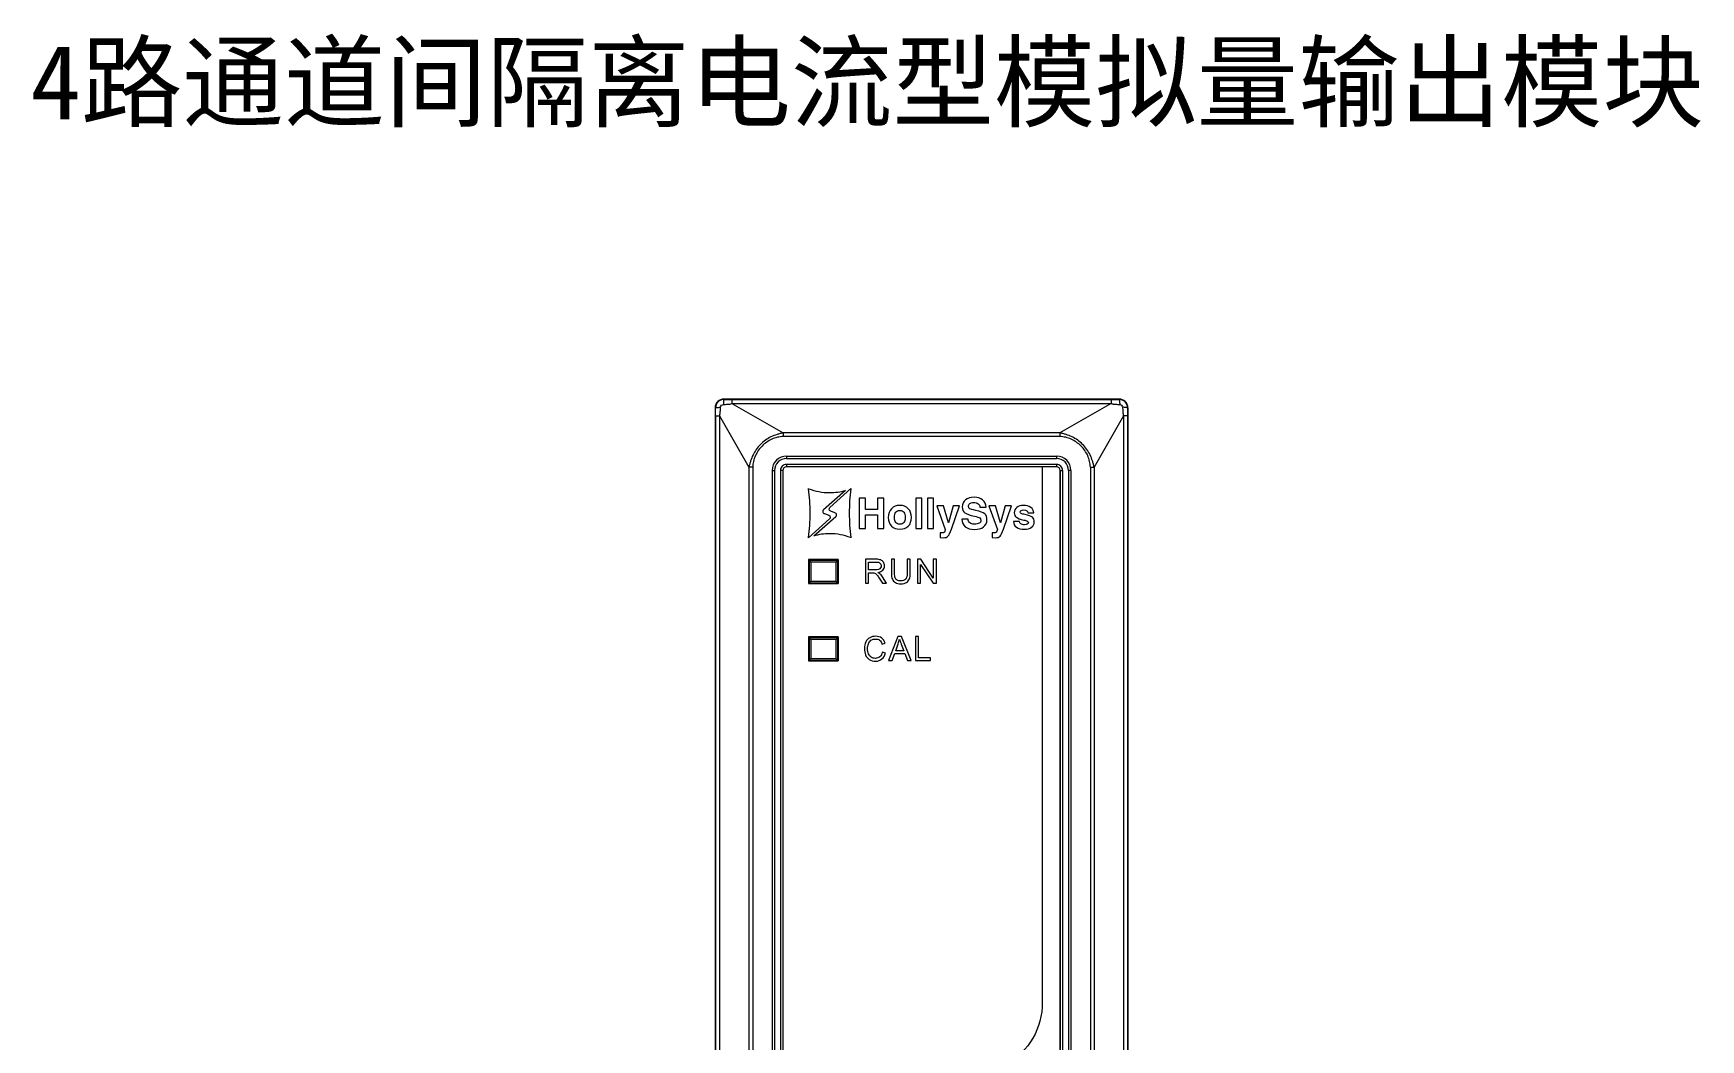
# Model space of a CAD drawing. Header units: millimetres. Extents: x 33157 to 59611, y -29750 to 1750.
# Drawn here: x 54214.7 to 54354.8, y -3970.8 to -3886.2 of the extents above; entities that cross this region are included whole.
import ezdxf

# ---------------------------------------------------------------- set-up
doc = ezdxf.new("R2010")
doc.units = ezdxf.units.MM
doc.layers.get('0').update_dxf_attribs({"lineweight": 18})
doc.layers.add('细实线', color=7, linetype='Continuous', lineweight=20)
doc.styles.add('WMF-宋体0', font='')
doc.styles.get('WMF-宋体0').set_extended_font_data('宋体')

msp = doc.modelspace()

# ---------------------------------------------------------------- linework, layer by layer
at = {"lineweight": 9}
for p, q in [((54272.01, -3917.66), (54272.01, -4016.16)), ((54272.76, -3916.91), (54272.76, -3916.95)), ((54273.43, -3916.95), (54273.43, -3917.29)), ((54305.3, -3916.95), (54305.3, -3917.29)), ((54305.96, -3916.91), (54305.96, -3916.95)), ((54306.71, -3917.66), (54306.71, -3917.66)), ((54306.71, -3917.66), (54306.71, -4016.16)), ((54272.05, -3918.32), (54272.05, -3918.32)), ((54272.05, -3918.32), (54272.05, -4015.5)), ((54272.39, -3918.32), (54272.39, -3918.32)), ((54272.39, -3918.32), (54272.39, -4015.5)), ((54306.33, -3918.32), (54306.33, -4015.5)), ((54306.68, -3918.32), (54306.68, -4015.5)), ((54277.74, -3919.76), (54277.74, -3920.07)), ((54300.98, -3919.76), (54300.98, -3920.07)), ((54278.01, -3921.71), (54278.01, -3921.91)), ((54300.71, -3921.71), (54300.71, -3921.91)), ((54274.86, -3922.64), (54274.86, -4011.18)), ((54275.18, -3922.64), (54275.18, -4011.18)), ((54276.81, -3922.91), (54276.81, -3922.91)), ((54276.81, -3922.91), (54276.81, -4010.91)), ((54277.01, -3922.91), (54277.01, -3922.91)), ((54277.01, -3922.91), (54277.01, -4010.91)), ((54277.51, -3922.91), (54277.51, -4010.91)), ((54277.71, -3922.91), (54277.71, -4010.91)), ((54278.01, -3922.41), (54278.01, -3922.61)), ((54300.71, -3922.41), (54300.71, -3922.61)), ((54301.01, -3922.91), (54301.01, -3922.91)), ((54301.01, -3922.91), (54301.01, -4010.91)), ((54301.21, -3922.91), (54301.21, -3922.91)), ((54301.21, -3922.91), (54301.21, -4010.91)), ((54301.71, -3922.91), (54301.71, -4010.91)), ((54301.91, -3922.91), (54301.91, -4010.91)), ((54303.55, -3922.64), (54303.55, -3922.64)), ((54303.55, -3922.64), (54303.55, -4011.18)), ((54303.87, -3922.64), (54303.87, -3922.64)), ((54303.87, -3922.64), (54303.87, -4011.18)), ((54279.86, -3930.41), (54279.86, -3932.41)), ((54279.91, -3930.46), (54279.91, -3932.36)), ((54282.31, -3930.46), (54282.31, -3932.36)), ((54282.36, -3930.41), (54282.36, -3932.41)), ((54280.06, -3930.61), (54280.06, -3932.21)), ((54282.16, -3930.61), (54282.16, -3932.21)), ((54279.86, -3936.91), (54279.86, -3938.91)), ((54279.91, -3936.96), (54279.91, -3938.86)), ((54280.06, -3937.11), (54280.06, -3938.71)), ((54282.16, -3937.11), (54282.16, -3938.71)), ((54282.31, -3936.96), (54282.31, -3938.86)), ((54282.36, -3936.91), (54282.36, -3938.91))]:
    msp.add_line(p, q, dxfattribs=at)
for points, knots in [([(54272.76, -3916.91), (54272.57, -3916.91), (54272.37, -3916.99), (54272.23, -3917.13), (54272.09, -3917.27), (54272.01, -3917.46), (54272.01, -3917.66)], [0, 0, 0, 0, 175818.877116, 175818.877116, 175818.877116, 351637.754231, 351637.754231, 351637.754231, 351637.754231]), ([(54272.76, -3916.95), (54272.58, -3916.95), (54272.39, -3917.02), (54272.26, -3917.16), (54272.13, -3917.29), (54272.05, -3917.47), (54272.05, -3917.66)], [0, 0, 0, 0, 175819.031601, 175819.031601, 175819.031601, 351638.063202, 351638.063202, 351638.063202, 351638.063202]), ([(54272.05, -3917.66), (54272.05, -3917.66), (54272.06, -3917.65), (54272.06, -3917.65), (54272.07, -3917.65), (54272.08, -3917.64), (54272.08, -3917.64), (54272.1, -3917.64), (54272.11, -3917.63), (54272.12, -3917.63), (54272.14, -3917.63), (54272.16, -3917.63), (54272.17, -3917.62), (54272.22, -3917.62), (54272.26, -3917.61), (54272.31, -3917.61), (54272.36, -3917.61), (54272.42, -3917.61), (54272.47, -3917.6)], [0, 0, 0, 0, 149264.183351, 149264.183351, 149264.183351, 298528.366701, 298528.366701, 298528.366701, 447792.550052, 447792.550052, 447792.550052, 597056.733402, 597056.733402, 597056.733402, 746320.916753, 746320.916753, 746320.916753, 895585.100103, 895585.100103, 895585.100103, 895585.100103]), ([(54272.39, -3918.32), (54272.4, -3918.3), (54272.41, -3918.27), (54272.42, -3918.24), (54272.42, -3918.21), (54272.43, -3918.18), (54272.43, -3918.15), (54272.44, -3918.09), (54272.44, -3918.03), (54272.45, -3917.97), (54272.45, -3917.91), (54272.46, -3917.85), (54272.46, -3917.79), (54272.47, -3917.72), (54272.47, -3917.66), (54272.47, -3917.6)], [0, 0, 0, 0, 151520.55691, 151520.55691, 151520.55691, 303041.11382, 303041.11382, 303041.11382, 454561.670729, 454561.670729, 454561.670729, 606082.227639, 606082.227639, 606082.227639, 757602.784549, 757602.784549, 757602.784549, 757602.784549]), ([(54272.47, -3917.6), (54272.47, -3917.54), (54272.5, -3917.49), (54272.55, -3917.44), (54272.59, -3917.4), (54272.65, -3917.37), (54272.71, -3917.37)], [0, 0, 0, 0, 175820.885738, 175820.885738, 175820.885738, 351641.771476, 351641.771476, 351641.771476, 351641.771476]), ([(54272.76, -3916.95), (54272.76, -3916.95), (54272.76, -3916.95), (54272.75, -3916.96), (54272.75, -3916.96), (54272.75, -3916.97), (54272.75, -3916.98), (54272.74, -3916.99), (54272.74, -3917.01), (54272.74, -3917.02), (54272.73, -3917.03), (54272.73, -3917.05), (54272.73, -3917.07), (54272.72, -3917.11), (54272.72, -3917.16), (54272.72, -3917.2), (54272.71, -3917.26), (54272.71, -3917.31), (54272.71, -3917.37)], [0, 0, 0, 0, 149264.896379, 149264.896379, 149264.896379, 298529.792759, 298529.792759, 298529.792759, 447794.689138, 447794.689138, 447794.689138, 597059.585517, 597059.585517, 597059.585517, 746324.481897, 746324.481897, 746324.481897, 895589.378276, 895589.378276, 895589.378276, 895589.378276]), ([(54272.71, -3917.37), (54272.77, -3917.36), (54272.83, -3917.36), (54272.89, -3917.36), (54272.95, -3917.35), (54273.01, -3917.35), (54273.07, -3917.34), (54273.13, -3917.34), (54273.19, -3917.33), (54273.25, -3917.33), (54273.31, -3917.32), (54273.37, -3917.31), (54273.43, -3917.29)], [0, 0, 0, 0, 155904.890821, 155904.890821, 155904.890821, 311809.781641, 311809.781641, 311809.781641, 467714.672462, 467714.672462, 467714.672462, 623619.563282, 623619.563282, 623619.563282, 623619.563282]), ([(54305.3, -3917.29), (54305.33, -3917.3), (54305.36, -3917.31), (54305.39, -3917.31), (54305.42, -3917.32), (54305.45, -3917.32), (54305.48, -3917.33), (54305.54, -3917.33), (54305.6, -3917.34), (54305.66, -3917.34), (54305.72, -3917.35), (54305.78, -3917.35), (54305.84, -3917.36), (54305.9, -3917.36), (54305.96, -3917.36), (54306.02, -3917.37)], [0, 0, 0, 0, 151608.603247, 151608.603247, 151608.603247, 303217.206495, 303217.206495, 303217.206495, 454825.809742, 454825.809742, 454825.809742, 606434.412989, 606434.412989, 606434.412989, 758043.016236, 758043.016236, 758043.016236, 758043.016236]), ([(54306.71, -3917.66), (54306.71, -3917.46), (54306.64, -3917.27), (54306.49, -3917.13), (54306.35, -3916.99), (54306.16, -3916.91), (54305.96, -3916.91)], [0, 0, 0, 0, 175925.537888, 175925.537888, 175925.537888, 351851.075777, 351851.075777, 351851.075777, 351851.075777]), ([(54306.68, -3917.66), (54306.68, -3917.47), (54306.6, -3917.29), (54306.47, -3917.16), (54306.33, -3917.02), (54306.15, -3916.95), (54305.96, -3916.95)], [0, 0, 0, 0, 175925.534766, 175925.534766, 175925.534766, 351851.069532, 351851.069532, 351851.069532, 351851.069532]), ([(54305.96, -3916.95), (54305.97, -3916.95), (54305.97, -3916.95), (54305.97, -3916.96), (54305.98, -3916.96), (54305.98, -3916.97), (54305.98, -3916.98), (54305.99, -3916.99), (54305.99, -3917.01), (54305.99, -3917.02), (54306, -3917.03), (54306, -3917.05), (54306, -3917.07), (54306.01, -3917.11), (54306.01, -3917.16), (54306.01, -3917.2), (54306.02, -3917.26), (54306.02, -3917.31), (54306.02, -3917.37)], [0, 0, 0, 0, 149352.850133, 149352.850133, 149352.850133, 298705.700267, 298705.700267, 298705.700267, 448058.5504, 448058.5504, 448058.5504, 597411.400533, 597411.400533, 597411.400533, 746764.250666, 746764.250666, 746764.250666, 896117.1008, 896117.1008, 896117.1008, 896117.1008]), ([(54306.02, -3917.37), (54306.08, -3917.37), (54306.14, -3917.4), (54306.18, -3917.44), (54306.23, -3917.49), (54306.25, -3917.54), (54306.26, -3917.6)], [0, 0, 0, 0, 175925.515149, 175925.515149, 175925.515149, 351851.030298, 351851.030298, 351851.030298, 351851.030298]), ([(54306.68, -3917.66), (54306.68, -3917.66), (54306.67, -3917.65), (54306.67, -3917.65), (54306.66, -3917.65), (54306.65, -3917.64), (54306.64, -3917.64), (54306.63, -3917.64), (54306.62, -3917.63), (54306.61, -3917.63), (54306.59, -3917.63), (54306.57, -3917.63), (54306.56, -3917.62), (54306.51, -3917.62), (54306.47, -3917.61), (54306.42, -3917.61), (54306.37, -3917.61), (54306.31, -3917.61), (54306.26, -3917.6)], [0, 0, 0, 0, 149355.393766, 149355.393766, 149355.393766, 298710.787532, 298710.787532, 298710.787532, 448066.181298, 448066.181298, 448066.181298, 597421.575064, 597421.575064, 597421.575064, 746776.96883, 746776.96883, 746776.96883, 896132.362596, 896132.362596, 896132.362596, 896132.362596]), ([(54306.26, -3917.6), (54306.26, -3917.66), (54306.26, -3917.72), (54306.27, -3917.79), (54306.27, -3917.85), (54306.27, -3917.91), (54306.28, -3917.97), (54306.28, -3918.03), (54306.29, -3918.09), (54306.3, -3918.15), (54306.3, -3918.21), (54306.31, -3918.27), (54306.33, -3918.32)], [0, 0, 0, 0, 155997.571285, 155997.571285, 155997.571285, 311995.142571, 311995.142571, 311995.142571, 467992.713856, 467992.713856, 467992.713856, 623990.285141, 623990.285141, 623990.285141, 623990.285141]), ([(54277.74, -3919.76), (54277.66, -3919.78), (54277.57, -3919.8), (54277.48, -3919.82), (54277.39, -3919.84), (54277.3, -3919.87), (54277.22, -3919.89), (54277.04, -3919.95), (54276.87, -3920.01), (54276.71, -3920.09), (54276.55, -3920.17), (54276.39, -3920.27), (54276.24, -3920.37), (54276.09, -3920.48), (54275.96, -3920.59), (54275.83, -3920.72), (54275.7, -3920.85), (54275.58, -3920.99), (54275.47, -3921.14), (54275.37, -3921.29), (54275.28, -3921.44), (54275.2, -3921.61), (54275.12, -3921.77), (54275.05, -3921.94), (54275, -3922.11), (54274.97, -3922.2), (54274.95, -3922.29), (54274.92, -3922.38), (54274.9, -3922.46), (54274.88, -3922.55), (54274.86, -3922.64)], [0, 0, 0, 0, 143965.806297, 143965.806297, 143965.806297, 287931.612594, 287931.612594, 287931.612594, 431897.41889, 431897.41889, 431897.41889, 575863.225187, 575863.225187, 575863.225187, 719829.031484, 719829.031484, 719829.031484, 863794.837781, 863794.837781, 863794.837781, 1007760.644077, 1007760.644077, 1007760.644077, 1151726.450374, 1151726.450374, 1151726.450374, 1295692.256671, 1295692.256671, 1295692.256671, 1439658.062968, 1439658.062968, 1439658.062968, 1439658.062968]), ([(54277.74, -3920.07), (54277.58, -3920.07), (54277.41, -3920.09), (54277.25, -3920.13), (54277.09, -3920.17), (54276.93, -3920.22), (54276.78, -3920.29), (54276.48, -3920.43), (54276.2, -3920.62), (54275.96, -3920.86), (54275.72, -3921.09), (54275.53, -3921.37), (54275.4, -3921.67), (54275.33, -3921.83), (54275.27, -3921.98), (54275.24, -3922.15), (54275.2, -3922.31), (54275.18, -3922.47), (54275.18, -3922.64)], [0, 0, 0, 0, 149277.988033, 149277.988033, 149277.988033, 298555.976067, 298555.976067, 298555.976067, 447833.9641, 447833.9641, 447833.9641, 597111.952133, 597111.952133, 597111.952133, 746389.940166, 746389.940166, 746389.940166, 895667.9282, 895667.9282, 895667.9282, 895667.9282]), ([(54303.87, -3922.64), (54303.85, -3922.55), (54303.83, -3922.46), (54303.81, -3922.38), (54303.78, -3922.29), (54303.76, -3922.2), (54303.73, -3922.11), (54303.68, -3921.94), (54303.61, -3921.77), (54303.53, -3921.61), (54303.45, -3921.44), (54303.36, -3921.29), (54303.25, -3921.14), (54303.15, -3920.99), (54303.03, -3920.85), (54302.9, -3920.72), (54302.77, -3920.59), (54302.63, -3920.48), (54302.49, -3920.37), (54302.34, -3920.27), (54302.18, -3920.17), (54302.02, -3920.09), (54301.85, -3920.01), (54301.68, -3919.95), (54301.51, -3919.89), (54301.42, -3919.87), (54301.34, -3919.84), (54301.25, -3919.82), (54301.16, -3919.8), (54301.07, -3919.78), (54300.98, -3919.76)], [0, 0, 0, 0, 144035.117612, 144035.117612, 144035.117612, 288070.235225, 288070.235225, 288070.235225, 432105.352837, 432105.352837, 432105.352837, 576140.470449, 576140.470449, 576140.470449, 720175.588061, 720175.588061, 720175.588061, 864210.705674, 864210.705674, 864210.705674, 1008245.823286, 1008245.823286, 1008245.823286, 1152280.940898, 1152280.940898, 1152280.940898, 1296316.058511, 1296316.058511, 1296316.058511, 1440351.176123, 1440351.176123, 1440351.176123, 1440351.176123]), ([(54303.55, -3922.64), (54303.55, -3922.47), (54303.53, -3922.31), (54303.49, -3922.15), (54303.45, -3921.98), (54303.4, -3921.83), (54303.33, -3921.67), (54303.2, -3921.37), (54303, -3921.09), (54302.77, -3920.86), (54302.53, -3920.62), (54302.25, -3920.43), (54301.95, -3920.29), (54301.8, -3920.22), (54301.64, -3920.17), (54301.48, -3920.13), (54301.32, -3920.09), (54301.15, -3920.07), (54300.98, -3920.07)], [0, 0, 0, 0, 149348.911941, 149348.911941, 149348.911941, 298697.823882, 298697.823882, 298697.823882, 448046.735824, 448046.735824, 448046.735824, 597395.647765, 597395.647765, 597395.647765, 746744.559706, 746744.559706, 746744.559706, 896093.471647, 896093.471647, 896093.471647, 896093.471647]), ([(54278.01, -3921.71), (54277.7, -3921.71), (54277.39, -3921.84), (54277.17, -3922.06), (54276.94, -3922.29), (54276.81, -3922.59), (54276.81, -3922.91)], [0, 0, 0, 0, 175842.34302, 175842.34302, 175842.34302, 351684.68604, 351684.68604, 351684.68604, 351684.68604]), ([(54278.01, -3921.91), (54277.75, -3921.91), (54277.49, -3922.02), (54277.31, -3922.2), (54277.12, -3922.39), (54277.01, -3922.64), (54277.01, -3922.91)], [0, 0, 0, 0, 175843.182823, 175843.182823, 175843.182823, 351686.365647, 351686.365647, 351686.365647, 351686.365647]), ([(54301.91, -3922.91), (54301.91, -3922.59), (54301.79, -3922.29), (54301.56, -3922.06), (54301.34, -3921.84), (54301.03, -3921.71), (54300.71, -3921.71)], [0, 0, 0, 0, 175918.214108, 175918.214108, 175918.214108, 351836.428216, 351836.428216, 351836.428216, 351836.428216]), ([(54301.71, -3922.91), (54301.71, -3922.64), (54301.61, -3922.39), (54301.42, -3922.2), (54301.23, -3922.02), (54300.98, -3921.91), (54300.71, -3921.91)], [0, 0, 0, 0, 175918.197213, 175918.197213, 175918.197213, 351836.394427, 351836.394427, 351836.394427, 351836.394427]), ([(54278.01, -3922.41), (54277.88, -3922.41), (54277.75, -3922.46), (54277.66, -3922.56), (54277.57, -3922.65), (54277.51, -3922.78), (54277.51, -3922.91)], [0, 0, 0, 0, 175845.28281, 175845.28281, 175845.28281, 351690.56562, 351690.56562, 351690.56562, 351690.56562]), ([(54278.01, -3922.61), (54277.93, -3922.61), (54277.86, -3922.64), (54277.8, -3922.7), (54277.75, -3922.75), (54277.71, -3922.83), (54277.71, -3922.91)], [0, 0, 0, 0, 175846.122764, 175846.122764, 175846.122764, 351692.245528, 351692.245528, 351692.245528, 351692.245528]), ([(54301.21, -3922.91), (54301.21, -3922.78), (54301.16, -3922.65), (54301.07, -3922.56), (54300.97, -3922.46), (54300.85, -3922.41), (54300.71, -3922.41)], [0, 0, 0, 0, 175918.155305, 175918.155305, 175918.155305, 351836.31061, 351836.31061, 351836.31061, 351836.31061]), ([(54301.01, -3922.91), (54301.01, -3922.83), (54300.98, -3922.75), (54300.93, -3922.7), (54300.87, -3922.64), (54300.79, -3922.61), (54300.71, -3922.61)], [0, 0, 0, 0, 175918.138499, 175918.138499, 175918.138499, 351836.276998, 351836.276998, 351836.276998, 351836.276998])]:
    msp.add_open_spline(points, degree=3, knots=knots, dxfattribs=at)
for points in [[(54272.05, -3917.66), (54272.05, -3917.66), (54272.01, -3917.66), (54272.01, -3917.66)], [(54272.05, -3918.32), (54272.05, -3918.1), (54272.05, -3917.88), (54272.05, -3917.66)], [(54305.96, -3916.91), (54305.96, -3916.91), (54272.76, -3916.91), (54272.76, -3916.91)], [(54272.76, -3916.95), (54272.99, -3916.95), (54273.21, -3916.95), (54273.43, -3916.95)], [(54273.43, -3916.95), (54273.43, -3916.95), (54305.3, -3916.95), (54305.3, -3916.95)], [(54273.43, -3917.29), (54273.43, -3917.29), (54305.3, -3917.29), (54305.3, -3917.29)], [(54273.43, -3917.29), (54273.43, -3917.29), (54277.74, -3919.76), (54277.74, -3919.76)], [(54305.3, -3917.29), (54305.3, -3917.29), (54300.98, -3919.76), (54300.98, -3919.76)], [(54305.3, -3916.95), (54305.52, -3916.95), (54305.74, -3916.95), (54305.96, -3916.95)], [(54306.68, -3917.66), (54306.68, -3917.66), (54306.71, -3917.66), (54306.71, -3917.66)], [(54306.68, -3917.66), (54306.68, -3917.88), (54306.68, -3918.1), (54306.68, -3918.32)], [(54272.05, -3918.32), (54272.05, -3918.32), (54272.39, -3918.32), (54272.39, -3918.32)], [(54272.39, -3918.32), (54272.39, -3918.32), (54274.86, -3922.64), (54274.86, -3922.64)], [(54306.33, -3918.32), (54306.33, -3918.32), (54303.87, -3922.64), (54303.87, -3922.64)], [(54306.68, -3918.32), (54306.68, -3918.32), (54306.33, -3918.32), (54306.33, -3918.32)], [(54300.98, -3919.76), (54300.98, -3919.76), (54277.74, -3919.76), (54277.74, -3919.76)], [(54300.98, -3920.07), (54300.98, -3920.07), (54277.74, -3920.07), (54277.74, -3920.07)], [(54278.01, -3921.71), (54278.01, -3921.71), (54300.71, -3921.71), (54300.71, -3921.71)], [(54278.01, -3921.91), (54278.01, -3921.91), (54300.71, -3921.91), (54300.71, -3921.91)], [(54275.18, -3922.64), (54275.18, -3922.64), (54274.86, -3922.64), (54274.86, -3922.64)], [(54276.81, -3922.91), (54276.81, -3922.91), (54277.01, -3922.91), (54277.01, -3922.91)], [(54277.71, -3922.91), (54277.71, -3922.91), (54277.51, -3922.91), (54277.51, -3922.91)], [(54300.71, -3922.41), (54300.71, -3922.41), (54278.01, -3922.41), (54278.01, -3922.41)], [(54300.71, -3922.61), (54300.71, -3922.61), (54278.01, -3922.61), (54278.01, -3922.61)], [(54301.01, -3922.91), (54301.01, -3922.91), (54301.21, -3922.91), (54301.21, -3922.91)], [(54301.91, -3922.91), (54301.91, -3922.91), (54301.71, -3922.91), (54301.71, -3922.91)], [(54303.55, -3922.64), (54303.55, -3922.64), (54303.87, -3922.64), (54303.87, -3922.64)], [(54282.36, -3930.41), (54282.36, -3930.41), (54279.86, -3930.41), (54279.86, -3930.41)], [(54279.91, -3930.46), (54279.91, -3930.46), (54282.36, -3930.46), (54282.36, -3930.46)], [(54279.91, -3930.46), (54279.91, -3930.46), (54280.06, -3930.61), (54280.06, -3930.61)], [(54282.31, -3930.46), (54282.31, -3930.46), (54282.16, -3930.61), (54282.16, -3930.61)], [(54279.91, -3930.66), (54279.91, -3930.66), (54279.86, -3930.66), (54279.86, -3930.66)], [(54279.91, -3930.86), (54279.91, -3930.86), (54279.86, -3930.86), (54279.86, -3930.86)], [(54282.16, -3930.61), (54282.16, -3930.61), (54280.06, -3930.61), (54280.06, -3930.61)], [(54279.86, -3932.41), (54279.86, -3932.41), (54282.36, -3932.41), (54282.36, -3932.41)], [(54279.86, -3931.96), (54279.86, -3931.96), (54279.91, -3931.96), (54279.91, -3931.96)], [(54279.86, -3932.16), (54279.86, -3932.16), (54279.91, -3932.16), (54279.91, -3932.16)], [(54279.91, -3932.36), (54279.91, -3932.36), (54282.36, -3932.36), (54282.36, -3932.36)], [(54279.91, -3932.36), (54279.91, -3932.36), (54280.06, -3932.21), (54280.06, -3932.21)], [(54280.06, -3932.21), (54280.06, -3932.21), (54282.16, -3932.21), (54282.16, -3932.21)], [(54282.31, -3932.36), (54282.31, -3932.36), (54282.16, -3932.21), (54282.16, -3932.21)], [(54282.36, -3936.91), (54282.36, -3936.91), (54279.86, -3936.91), (54279.86, -3936.91)], [(54279.91, -3937.16), (54279.91, -3937.16), (54279.86, -3937.16), (54279.86, -3937.16)], [(54279.91, -3937.36), (54279.91, -3937.36), (54279.86, -3937.36), (54279.86, -3937.36)], [(54279.91, -3936.96), (54279.91, -3936.96), (54282.36, -3936.96), (54282.36, -3936.96)], [(54279.91, -3936.96), (54279.91, -3936.96), (54280.06, -3937.11), (54280.06, -3937.11)], [(54282.16, -3937.11), (54282.16, -3937.11), (54280.06, -3937.11), (54280.06, -3937.11)], [(54282.31, -3936.96), (54282.31, -3936.96), (54282.16, -3937.11), (54282.16, -3937.11)], [(54279.86, -3938.46), (54279.86, -3938.46), (54279.91, -3938.46), (54279.91, -3938.46)], [(54279.86, -3938.66), (54279.86, -3938.66), (54279.91, -3938.66), (54279.91, -3938.66)], [(54279.91, -3938.86), (54279.91, -3938.86), (54282.36, -3938.86), (54282.36, -3938.86)], [(54279.91, -3938.86), (54279.91, -3938.86), (54280.06, -3938.71), (54280.06, -3938.71)], [(54280.06, -3938.71), (54280.06, -3938.71), (54282.16, -3938.71), (54282.16, -3938.71)], [(54282.31, -3938.86), (54282.31, -3938.86), (54282.16, -3938.71), (54282.16, -3938.71)], [(54279.86, -3938.91), (54279.86, -3938.91), (54282.36, -3938.91), (54282.36, -3938.91)]]:
    msp.add_open_spline(points, degree=3, dxfattribs=at)
for points, knots in [([(54299.51, -3922.61), (54299.51, -3922.61), (54300.71, -3922.61), (54300.71, -3922.61), (54300.88, -3922.61), (54301.01, -3922.75), (54301.01, -3922.91), (54301.01, -3922.91), (54301.01, -3974.17), (54301.01, -3974.17), (54301.01, -3974.17), (54292.01, -3979.36), (54292.01, -3979.36), (54292.01, -3979.36), (54292.01, -3975.41), (54292.01, -3975.41), (54292.01, -3975.41), (54296.51, -3972.81), (54296.51, -3972.81), (54298.42, -3971.71), (54299.51, -3969.81), (54299.51, -3967.61), (54299.51, -3967.61), (54299.51, -3922.61), (54299.51, -3922.61)], [0, 0, 0, 0, 146014.394402, 146014.394402, 146014.394402, 292028.788803, 292028.788803, 292028.788803, 438043.183205, 438043.183205, 438043.183205, 584057.577606, 584057.577606, 584057.577606, 730071.972008, 730071.972008, 730071.972008, 876086.366409, 876086.366409, 876086.366409, 1022100.760811, 1022100.760811, 1022100.760811, 1168115.155212, 1168115.155212, 1168115.155212, 1168115.155212]), ([(54281.56, -3926.67), (54281.56, -3926.67), (54281.56, -3926.67), (54281.56, -3926.67), (54281.56, -3926.67), (54281.2, -3926.54), (54281.2, -3926.54), (54281.12, -3926.53), (54281.06, -3926.45), (54281.06, -3926.36), (54281.06, -3926.31), (54281.08, -3926.26), (54281.12, -3926.22), (54281.12, -3926.22), (54281.12, -3926.22), (54281.12, -3926.22), (54281.12, -3926.22), (54282.98, -3924.59), (54282.98, -3924.59), (54282.56, -3924.71), (54282.11, -3924.78), (54281.64, -3924.78), (54281.03, -3924.78), (54280.44, -3924.66), (54279.89, -3924.45), (54279.88, -3924.45), (54279.87, -3924.45), (54279.86, -3924.44), (54279.86, -3924.44), (54279.86, -3924.46), (54279.86, -3924.46), (54279.95, -3925.13), (54280, -3925.81), (54280, -3926.5), (54280, -3927.2), (54279.95, -3927.88), (54279.86, -3928.55), (54279.86, -3928.55), (54279.86, -3928.57), (54279.86, -3928.57), (54279.86, -3928.57), (54281.63, -3926.98), (54281.63, -3926.98), (54281.63, -3926.98), (54281.63, -3926.98), (54281.63, -3926.98), (54281.67, -3926.95), (54281.69, -3926.9), (54281.69, -3926.85), (54281.69, -3926.77), (54281.63, -3926.7), (54281.56, -3926.67)], [0, 0, 0, 0, 140582.383114, 140582.383114, 140582.383114, 281164.766227, 281164.766227, 281164.766227, 421747.149341, 421747.149341, 421747.149341, 562329.532454, 562329.532454, 562329.532454, 702911.915568, 702911.915568, 702911.915568, 843494.298681, 843494.298681, 843494.298681, 984076.681795, 984076.681795, 984076.681795, 1124659.064908, 1124659.064908, 1124659.064908, 1265241.448022, 1265241.448022, 1265241.448022, 1405823.831135, 1405823.831135, 1405823.831135, 1546406.214249, 1546406.214249, 1546406.214249, 1686988.597362, 1686988.597362, 1686988.597362, 1827570.980476, 1827570.980476, 1827570.980476, 1968153.363589, 1968153.363589, 1968153.363589, 2108735.746703, 2108735.746703, 2108735.746703, 2249318.129816, 2249318.129816, 2249318.129816, 2389900.51293, 2389900.51293, 2389900.51293, 2389900.51293]), ([(54281.73, -3926.34), (54281.73, -3926.34), (54281.73, -3926.34), (54281.73, -3926.34), (54281.73, -3926.34), (54282.09, -3926.47), (54282.09, -3926.47), (54282.17, -3926.49), (54282.23, -3926.56), (54282.23, -3926.65), (54282.23, -3926.71), (54282.21, -3926.75), (54282.17, -3926.79), (54282.17, -3926.79), (54282.17, -3926.79), (54282.17, -3926.79), (54282.17, -3926.79), (54280.31, -3928.42), (54280.31, -3928.42), (54280.73, -3928.3), (54281.18, -3928.23), (54281.64, -3928.23), (54282.26, -3928.23), (54282.85, -3928.35), (54283.4, -3928.56), (54283.41, -3928.56), (54283.42, -3928.56), (54283.42, -3928.57), (54283.42, -3928.57), (54283.42, -3928.56), (54283.42, -3928.56), (54283.33, -3927.88), (54283.29, -3927.2), (54283.29, -3926.51), (54283.29, -3925.81), (54283.33, -3925.13), (54283.42, -3924.46), (54283.42, -3924.46), (54283.42, -3924.44), (54283.42, -3924.44), (54283.42, -3924.44), (54281.66, -3926.03), (54281.66, -3926.03), (54281.66, -3926.03), (54281.66, -3926.03), (54281.66, -3926.03), (54281.62, -3926.06), (54281.6, -3926.11), (54281.6, -3926.16), (54281.6, -3926.24), (54281.65, -3926.31), (54281.73, -3926.34)], [0, 0, 0, 0, 140588.083379, 140588.083379, 140588.083379, 281176.166757, 281176.166757, 281176.166757, 421764.250136, 421764.250136, 421764.250136, 562352.333515, 562352.333515, 562352.333515, 702940.416893, 702940.416893, 702940.416893, 843528.500272, 843528.500272, 843528.500272, 984116.583651, 984116.583651, 984116.583651, 1124704.66703, 1124704.66703, 1124704.66703, 1265292.750408, 1265292.750408, 1265292.750408, 1405880.833787, 1405880.833787, 1405880.833787, 1546468.917166, 1546468.917166, 1546468.917166, 1687057.000544, 1687057.000544, 1687057.000544, 1827645.083923, 1827645.083923, 1827645.083923, 1968233.167302, 1968233.167302, 1968233.167302, 2108821.25068, 2108821.25068, 2108821.25068, 2249409.334059, 2249409.334059, 2249409.334059, 2389997.417438, 2389997.417438, 2389997.417438, 2389997.417438]), ([(54284.12, -3925.24), (54284.12, -3925.24), (54284.39, -3925.24), (54284.39, -3925.24), (54284.39, -3925.24), (54284.66, -3925.24), (54284.66, -3925.24), (54284.66, -3925.24), (54284.66, -3926.2), (54284.66, -3926.2), (54284.66, -3926.2), (54285.66, -3926.2), (54285.66, -3926.2), (54285.66, -3926.2), (54285.66, -3925.24), (54285.66, -3925.24), (54285.66, -3925.24), (54285.93, -3925.24), (54285.93, -3925.24), (54285.93, -3925.24), (54286.2, -3925.24), (54286.2, -3925.24), (54286.2, -3925.24), (54286.2, -3927.8), (54286.2, -3927.8), (54286.2, -3927.8), (54285.93, -3927.8), (54285.93, -3927.8), (54285.93, -3927.8), (54285.66, -3927.8), (54285.66, -3927.8), (54285.66, -3927.8), (54285.66, -3926.64), (54285.66, -3926.64), (54285.66, -3926.64), (54284.66, -3926.64), (54284.66, -3926.64), (54284.66, -3926.64), (54284.66, -3927.8), (54284.66, -3927.8), (54284.66, -3927.8), (54284.39, -3927.8), (54284.39, -3927.8), (54284.39, -3927.8), (54284.12, -3927.8), (54284.12, -3927.8), (54284.12, -3927.8), (54284.12, -3925.24), (54284.12, -3925.24)], [0, 0, 0, 0, 141005.434207, 141005.434207, 141005.434207, 282010.868414, 282010.868414, 282010.868414, 423016.302621, 423016.302621, 423016.302621, 564021.736828, 564021.736828, 564021.736828, 705027.171036, 705027.171036, 705027.171036, 846032.605243, 846032.605243, 846032.605243, 987038.03945, 987038.03945, 987038.03945, 1128043.473657, 1128043.473657, 1128043.473657, 1269048.907864, 1269048.907864, 1269048.907864, 1410054.342071, 1410054.342071, 1410054.342071, 1551059.776278, 1551059.776278, 1551059.776278, 1692065.210485, 1692065.210485, 1692065.210485, 1833070.644692, 1833070.644692, 1833070.644692, 1974076.0789, 1974076.0789, 1974076.0789, 2115081.513107, 2115081.513107, 2115081.513107, 2256086.947314, 2256086.947314, 2256086.947314, 2256086.947314]), ([(54286.83, -3927.59), (54286.66, -3927.41), (54286.57, -3927.17), (54286.57, -3926.86), (54286.57, -3926.56), (54286.66, -3926.31), (54286.83, -3926.13), (54287.01, -3925.95), (54287.24, -3925.85), (54287.54, -3925.85), (54287.84, -3925.85), (54288.08, -3925.95), (54288.25, -3926.13), (54288.43, -3926.31), (54288.51, -3926.56), (54288.51, -3926.86), (54288.51, -3927.17), (54288.43, -3927.41), (54288.25, -3927.59), (54288.08, -3927.76), (54287.84, -3927.85), (54287.54, -3927.85), (54287.24, -3927.85), (54287.01, -3927.76), (54286.83, -3927.59)], [0, 0, 0, 0, 145994.581799, 145994.581799, 145994.581799, 291989.163598, 291989.163598, 291989.163598, 437983.745398, 437983.745398, 437983.745398, 583978.327197, 583978.327197, 583978.327197, 729972.908996, 729972.908996, 729972.908996, 875967.490795, 875967.490795, 875967.490795, 1021962.072594, 1021962.072594, 1021962.072594, 1167956.654394, 1167956.654394, 1167956.654394, 1167956.654394]), ([(54288.88, -3925.24), (54288.88, -3925.24), (54289.13, -3925.24), (54289.13, -3925.24), (54289.13, -3925.24), (54289.38, -3925.24), (54289.38, -3925.24), (54289.38, -3925.24), (54289.38, -3927.8), (54289.38, -3927.8), (54289.38, -3927.8), (54289.13, -3927.8), (54289.13, -3927.8), (54289.13, -3927.8), (54288.88, -3927.8), (54288.88, -3927.8), (54288.88, -3927.8), (54288.88, -3925.24), (54288.88, -3925.24)], [0, 0, 0, 0, 149320.059897, 149320.059897, 149320.059897, 298640.119794, 298640.119794, 298640.119794, 447960.179691, 447960.179691, 447960.179691, 597280.239588, 597280.239588, 597280.239588, 746600.299485, 746600.299485, 746600.299485, 895920.359382, 895920.359382, 895920.359382, 895920.359382]), ([(54289.87, -3925.24), (54289.87, -3925.24), (54290.12, -3925.24), (54290.12, -3925.24), (54290.12, -3925.24), (54290.37, -3925.24), (54290.37, -3925.24), (54290.37, -3925.24), (54290.37, -3927.8), (54290.37, -3927.8), (54290.37, -3927.8), (54290.12, -3927.8), (54290.12, -3927.8), (54290.12, -3927.8), (54289.87, -3927.8), (54289.87, -3927.8), (54289.87, -3927.8), (54289.87, -3925.24), (54289.87, -3925.24)], [0, 0, 0, 0, 149322.688215, 149322.688215, 149322.688215, 298645.37643, 298645.37643, 298645.37643, 447968.064645, 447968.064645, 447968.064645, 597290.75286, 597290.75286, 597290.75286, 746613.441075, 746613.441075, 746613.441075, 895936.12929, 895936.12929, 895936.12929, 895936.12929]), ([(54291.87, -3927.84), (54291.76, -3928.16), (54291.66, -3928.36), (54291.58, -3928.45), (54291.51, -3928.53), (54291.37, -3928.57), (54291.17, -3928.57), (54291.17, -3928.57), (54290.93, -3928.56), (54290.93, -3928.56), (54290.93, -3928.56), (54290.93, -3928.16), (54290.93, -3928.16), (54290.94, -3928.17), (54290.97, -3928.17), (54291.02, -3928.17), (54291.16, -3928.17), (54291.24, -3928.14), (54291.29, -3928.09), (54291.31, -3928.05), (54291.34, -3927.98), (54291.36, -3927.87), (54291.36, -3927.87), (54290.65, -3925.9), (54290.65, -3925.9), (54290.65, -3925.9), (54290.93, -3925.9), (54290.93, -3925.9), (54290.93, -3925.9), (54291.21, -3925.9), (54291.21, -3925.9), (54291.21, -3925.9), (54291.62, -3927.31), (54291.62, -3927.31), (54291.62, -3927.31), (54291.62, -3927.31), (54291.62, -3927.31), (54291.62, -3927.31), (54292.02, -3925.9), (54292.02, -3925.9), (54292.02, -3925.9), (54292.29, -3925.9), (54292.29, -3925.9), (54292.29, -3925.9), (54292.55, -3925.9), (54292.55, -3925.9), (54292.55, -3925.9), (54291.87, -3927.84), (54291.87, -3927.84)], [0, 0, 0, 0, 141023.310184, 141023.310184, 141023.310184, 282046.620369, 282046.620369, 282046.620369, 423069.930553, 423069.930553, 423069.930553, 564093.240738, 564093.240738, 564093.240738, 705116.550922, 705116.550922, 705116.550922, 846139.861107, 846139.861107, 846139.861107, 987163.171291, 987163.171291, 987163.171291, 1128186.481476, 1128186.481476, 1128186.481476, 1269209.79166, 1269209.79166, 1269209.79166, 1410233.101844, 1410233.101844, 1410233.101844, 1551256.412029, 1551256.412029, 1551256.412029, 1692279.722213, 1692279.722213, 1692279.722213, 1833303.032398, 1833303.032398, 1833303.032398, 1974326.342582, 1974326.342582, 1974326.342582, 2115349.652767, 2115349.652767, 2115349.652767, 2256372.962951, 2256372.962951, 2256372.962951, 2256372.962951]), ([(54294.27, -3926.01), (54294.26, -3925.88), (54294.21, -3925.79), (54294.11, -3925.72), (54294.02, -3925.64), (54293.89, -3925.61), (54293.73, -3925.61), (54293.59, -3925.61), (54293.49, -3925.64), (54293.41, -3925.7), (54293.33, -3925.76), (54293.3, -3925.84), (54293.3, -3925.95), (54293.3, -3926.03), (54293.34, -3926.08), (54293.42, -3926.13), (54293.5, -3926.17), (54293.66, -3926.22), (54293.92, -3926.28), (54294.3, -3926.36), (54294.55, -3926.46), (54294.67, -3926.56), (54294.8, -3926.67), (54294.86, -3926.85), (54294.86, -3927.09), (54294.86, -3927.33), (54294.76, -3927.52), (54294.57, -3927.66), (54294.39, -3927.8), (54294.13, -3927.87), (54293.8, -3927.87), (54293.48, -3927.87), (54293.23, -3927.8), (54293.04, -3927.65), (54292.86, -3927.5), (54292.76, -3927.28), (54292.75, -3927.01), (54292.75, -3927.01), (54293.27, -3927.01), (54293.27, -3927.01), (54293.27, -3927.14), (54293.32, -3927.25), (54293.42, -3927.32), (54293.51, -3927.39), (54293.64, -3927.43), (54293.8, -3927.43), (54293.98, -3927.43), (54294.11, -3927.4), (54294.21, -3927.35), (54294.3, -3927.29), (54294.35, -3927.22), (54294.35, -3927.12), (54294.35, -3927.02), (54294.32, -3926.95), (54294.25, -3926.91), (54294.18, -3926.86), (54294.03, -3926.81), (54293.81, -3926.76), (54293.41, -3926.67), (54293.13, -3926.57), (54293, -3926.47), (54292.86, -3926.36), (54292.79, -3926.2), (54292.79, -3925.98), (54292.79, -3925.73), (54292.88, -3925.53), (54293.06, -3925.39), (54293.24, -3925.24), (54293.49, -3925.17), (54293.79, -3925.17), (54294.08, -3925.17), (54294.32, -3925.24), (54294.5, -3925.39), (54294.68, -3925.55), (54294.78, -3925.75), (54294.8, -3926.01), (54294.8, -3926.01), (54294.27, -3926.01), (54294.27, -3926.01)], [0, 0, 0, 0, 139110.644384, 139110.644384, 139110.644384, 278221.288768, 278221.288768, 278221.288768, 417331.933151, 417331.933151, 417331.933151, 556442.577535, 556442.577535, 556442.577535, 695553.221919, 695553.221919, 695553.221919, 834663.866303, 834663.866303, 834663.866303, 973774.510686, 973774.510686, 973774.510686, 1112885.15507, 1112885.15507, 1112885.15507, 1251995.799454, 1251995.799454, 1251995.799454, 1391106.443838, 1391106.443838, 1391106.443838, 1530217.088222, 1530217.088222, 1530217.088222, 1669327.732605, 1669327.732605, 1669327.732605, 1808438.376989, 1808438.376989, 1808438.376989, 1947549.021373, 1947549.021373, 1947549.021373, 2086659.665757, 2086659.665757, 2086659.665757, 2225770.310141, 2225770.310141, 2225770.310141, 2364880.954524, 2364880.954524, 2364880.954524, 2503991.598908, 2503991.598908, 2503991.598908, 2643102.243292, 2643102.243292, 2643102.243292, 2782212.887676, 2782212.887676, 2782212.887676, 2921323.532059, 2921323.532059, 2921323.532059, 3060434.176443, 3060434.176443, 3060434.176443, 3199544.820827, 3199544.820827, 3199544.820827, 3338655.465211, 3338655.465211, 3338655.465211, 3477766.109595, 3477766.109595, 3477766.109595, 3616876.753978, 3616876.753978, 3616876.753978, 3616876.753978]), ([(54296.24, -3927.84), (54296.13, -3928.16), (54296.04, -3928.36), (54295.96, -3928.45), (54295.88, -3928.53), (54295.74, -3928.57), (54295.54, -3928.57), (54295.54, -3928.57), (54295.3, -3928.56), (54295.3, -3928.56), (54295.3, -3928.56), (54295.3, -3928.16), (54295.3, -3928.16), (54295.31, -3928.17), (54295.35, -3928.17), (54295.4, -3928.17), (54295.53, -3928.17), (54295.62, -3928.14), (54295.66, -3928.09), (54295.69, -3928.05), (54295.71, -3927.98), (54295.74, -3927.87), (54295.74, -3927.87), (54295.03, -3925.9), (54295.03, -3925.9), (54295.03, -3925.9), (54295.3, -3925.9), (54295.3, -3925.9), (54295.3, -3925.9), (54295.58, -3925.9), (54295.58, -3925.9), (54295.58, -3925.9), (54295.99, -3927.31), (54295.99, -3927.31), (54295.99, -3927.31), (54296, -3927.31), (54296, -3927.31), (54296, -3927.31), (54296.4, -3925.9), (54296.4, -3925.9), (54296.4, -3925.9), (54296.66, -3925.9), (54296.66, -3925.9), (54296.66, -3925.9), (54296.92, -3925.9), (54296.92, -3925.9), (54296.92, -3925.9), (54296.24, -3927.84), (54296.24, -3927.84)], [0, 0, 0, 0, 141034.238112, 141034.238112, 141034.238112, 282068.476225, 282068.476225, 282068.476225, 423102.714337, 423102.714337, 423102.714337, 564136.952449, 564136.952449, 564136.952449, 705171.190562, 705171.190562, 705171.190562, 846205.428674, 846205.428674, 846205.428674, 987239.666786, 987239.666786, 987239.666786, 1128273.904899, 1128273.904899, 1128273.904899, 1269308.143011, 1269308.143011, 1269308.143011, 1410342.381123, 1410342.381123, 1410342.381123, 1551376.619236, 1551376.619236, 1551376.619236, 1692410.857348, 1692410.857348, 1692410.857348, 1833445.09546, 1833445.09546, 1833445.09546, 1974479.333573, 1974479.333573, 1974479.333573, 2115513.571685, 2115513.571685, 2115513.571685, 2256547.809797, 2256547.809797, 2256547.809797, 2256547.809797]), ([(54298.29, -3926.47), (54298.29, -3926.4), (54298.26, -3926.34), (54298.2, -3926.3), (54298.14, -3926.25), (54298.06, -3926.23), (54297.96, -3926.23), (54297.86, -3926.23), (54297.79, -3926.25), (54297.73, -3926.28), (54297.68, -3926.31), (54297.65, -3926.36), (54297.65, -3926.42), (54297.65, -3926.46), (54297.68, -3926.5), (54297.74, -3926.53), (54297.8, -3926.56), (54297.91, -3926.59), (54298.07, -3926.62), (54298.37, -3926.69), (54298.58, -3926.77), (54298.68, -3926.85), (54298.79, -3926.93), (54298.84, -3927.06), (54298.84, -3927.23), (54298.84, -3927.42), (54298.76, -3927.57), (54298.61, -3927.68), (54298.46, -3927.8), (54298.26, -3927.85), (54298.02, -3927.85), (54297.72, -3927.85), (54297.5, -3927.8), (54297.34, -3927.68), (54297.18, -3927.57), (54297.1, -3927.41), (54297.09, -3927.2), (54297.09, -3927.2), (54297.6, -3927.2), (54297.6, -3927.2), (54297.6, -3927.28), (54297.64, -3927.35), (54297.71, -3927.4), (54297.79, -3927.45), (54297.89, -3927.48), (54298.02, -3927.48), (54298.12, -3927.48), (54298.19, -3927.46), (54298.25, -3927.42), (54298.31, -3927.39), (54298.34, -3927.34), (54298.34, -3927.28), (54298.34, -3927.24), (54298.31, -3927.2), (54298.25, -3927.17), (54298.2, -3927.14), (54298.1, -3927.11), (54297.97, -3927.08), (54297.64, -3927.01), (54297.43, -3926.93), (54297.32, -3926.85), (54297.21, -3926.77), (54297.16, -3926.65), (54297.16, -3926.48), (54297.16, -3926.3), (54297.23, -3926.14), (54297.37, -3926.03), (54297.51, -3925.91), (54297.69, -3925.85), (54297.92, -3925.85), (54298.18, -3925.85), (54298.39, -3925.91), (54298.55, -3926.02), (54298.71, -3926.14), (54298.79, -3926.29), (54298.79, -3926.47), (54298.79, -3926.47), (54298.79, -3926.47), (54298.79, -3926.47), (54298.79, -3926.47), (54298.29, -3926.47), (54298.29, -3926.47)], [0, 0, 0, 0, 138934.528151, 138934.528151, 138934.528151, 277869.056302, 277869.056302, 277869.056302, 416803.584453, 416803.584453, 416803.584453, 555738.112604, 555738.112604, 555738.112604, 694672.640755, 694672.640755, 694672.640755, 833607.168906, 833607.168906, 833607.168906, 972541.697057, 972541.697057, 972541.697057, 1111476.225209, 1111476.225209, 1111476.225209, 1250410.75336, 1250410.75336, 1250410.75336, 1389345.281511, 1389345.281511, 1389345.281511, 1528279.809662, 1528279.809662, 1528279.809662, 1667214.337813, 1667214.337813, 1667214.337813, 1806148.865964, 1806148.865964, 1806148.865964, 1945083.394115, 1945083.394115, 1945083.394115, 2084017.922266, 2084017.922266, 2084017.922266, 2222952.450417, 2222952.450417, 2222952.450417, 2361886.978568, 2361886.978568, 2361886.978568, 2500821.506719, 2500821.506719, 2500821.506719, 2639756.03487, 2639756.03487, 2639756.03487, 2778690.563021, 2778690.563021, 2778690.563021, 2917625.091172, 2917625.091172, 2917625.091172, 3056559.619324, 3056559.619324, 3056559.619324, 3195494.147475, 3195494.147475, 3195494.147475, 3334428.675626, 3334428.675626, 3334428.675626, 3473363.203777, 3473363.203777, 3473363.203777, 3612297.731928, 3612297.731928, 3612297.731928, 3751232.260079, 3751232.260079, 3751232.260079, 3751232.260079]), ([(54287.88, -3927.29), (54287.96, -3927.19), (54288, -3927.05), (54288, -3926.86), (54288, -3926.67), (54287.96, -3926.52), (54287.88, -3926.42), (54287.8, -3926.32), (54287.69, -3926.27), (54287.54, -3926.27), (54287.39, -3926.27), (54287.28, -3926.32), (54287.2, -3926.42), (54287.12, -3926.52), (54287.08, -3926.67), (54287.08, -3926.86), (54287.08, -3927.05), (54287.12, -3927.19), (54287.2, -3927.29), (54287.28, -3927.38), (54287.39, -3927.43), (54287.54, -3927.43), (54287.69, -3927.43), (54287.8, -3927.38), (54287.88, -3927.29)], [0, 0, 0, 0, 145995.877947, 145995.877947, 145995.877947, 291991.755894, 291991.755894, 291991.755894, 437987.633841, 437987.633841, 437987.633841, 583983.511788, 583983.511788, 583983.511788, 729979.389735, 729979.389735, 729979.389735, 875975.267682, 875975.267682, 875975.267682, 1021971.145629, 1021971.145629, 1021971.145629, 1167967.023576, 1167967.023576, 1167967.023576, 1167967.023576]), ([(54284.64, -3932.4), (54284.64, -3932.4), (54284.64, -3930.38), (54284.64, -3930.38), (54284.64, -3930.38), (54285.53, -3930.38), (54285.53, -3930.38), (54285.71, -3930.38), (54285.85, -3930.4), (54285.94, -3930.44), (54286.04, -3930.47), (54286.11, -3930.54), (54286.17, -3930.63), (54286.22, -3930.72), (54286.25, -3930.82), (54286.25, -3930.93), (54286.25, -3931.08), (54286.2, -3931.2), (54286.11, -3931.3), (54286.02, -3931.39), (54285.88, -3931.46), (54285.68, -3931.48), (54285.75, -3931.52), (54285.81, -3931.55), (54285.84, -3931.58), (54285.92, -3931.65), (54286, -3931.74), (54286.07, -3931.85), (54286.07, -3931.85), (54286.41, -3932.4), (54286.41, -3932.4), (54286.41, -3932.4), (54286.08, -3932.4), (54286.08, -3932.4), (54286.08, -3932.4), (54285.81, -3931.98), (54285.81, -3931.98), (54285.74, -3931.86), (54285.67, -3931.77), (54285.62, -3931.7), (54285.57, -3931.64), (54285.53, -3931.59), (54285.49, -3931.57), (54285.45, -3931.54), (54285.4, -3931.53), (54285.36, -3931.51), (54285.33, -3931.51), (54285.28, -3931.51), (54285.21, -3931.51), (54285.21, -3931.51), (54284.91, -3931.51), (54284.91, -3931.51), (54284.91, -3931.51), (54284.91, -3932.4), (54284.91, -3932.4), (54284.91, -3932.4), (54284.64, -3932.4), (54284.64, -3932.4)], [0, 0, 0, 0, 140120.466292, 140120.466292, 140120.466292, 280240.932583, 280240.932583, 280240.932583, 420361.398875, 420361.398875, 420361.398875, 560481.865167, 560481.865167, 560481.865167, 700602.331459, 700602.331459, 700602.331459, 840722.79775, 840722.79775, 840722.79775, 980843.264042, 980843.264042, 980843.264042, 1120963.730334, 1120963.730334, 1120963.730334, 1261084.196625, 1261084.196625, 1261084.196625, 1401204.662917, 1401204.662917, 1401204.662917, 1541325.129209, 1541325.129209, 1541325.129209, 1681445.595501, 1681445.595501, 1681445.595501, 1821566.061792, 1821566.061792, 1821566.061792, 1961686.528084, 1961686.528084, 1961686.528084, 2101806.994376, 2101806.994376, 2101806.994376, 2241927.460667, 2241927.460667, 2241927.460667, 2382047.926959, 2382047.926959, 2382047.926959, 2522168.393251, 2522168.393251, 2522168.393251, 2662288.859543, 2662288.859543, 2662288.859543, 2662288.859543]), ([(54288.15, -3930.38), (54288.15, -3930.38), (54288.42, -3930.38), (54288.42, -3930.38), (54288.42, -3930.38), (54288.42, -3931.55), (54288.42, -3931.55), (54288.42, -3931.75), (54288.39, -3931.91), (54288.35, -3932.03), (54288.3, -3932.15), (54288.22, -3932.25), (54288.1, -3932.32), (54287.98, -3932.4), (54287.82, -3932.44), (54287.63, -3932.44), (54287.44, -3932.44), (54287.29, -3932.4), (54287.17, -3932.34), (54287.05, -3932.27), (54286.96, -3932.18), (54286.91, -3932.06), (54286.86, -3931.93), (54286.83, -3931.76), (54286.83, -3931.55), (54286.83, -3931.55), (54286.83, -3930.38), (54286.83, -3930.38), (54286.83, -3930.38), (54287.1, -3930.38), (54287.1, -3930.38), (54287.1, -3930.38), (54287.1, -3931.55), (54287.1, -3931.55), (54287.1, -3931.72), (54287.12, -3931.85), (54287.15, -3931.94), (54287.18, -3932.02), (54287.24, -3932.08), (54287.32, -3932.13), (54287.4, -3932.17), (54287.49, -3932.2), (54287.61, -3932.2), (54287.8, -3932.2), (54287.94, -3932.15), (54288.03, -3932.06), (54288.11, -3931.97), (54288.15, -3931.8), (54288.15, -3931.55), (54288.15, -3931.55), (54288.15, -3930.38), (54288.15, -3930.38)], [0, 0, 0, 0, 140607.186994, 140607.186994, 140607.186994, 281214.373988, 281214.373988, 281214.373988, 421821.560981, 421821.560981, 421821.560981, 562428.747975, 562428.747975, 562428.747975, 703035.934969, 703035.934969, 703035.934969, 843643.121963, 843643.121963, 843643.121963, 984250.308956, 984250.308956, 984250.308956, 1124857.49595, 1124857.49595, 1124857.49595, 1265464.682944, 1265464.682944, 1265464.682944, 1406071.869938, 1406071.869938, 1406071.869938, 1546679.056932, 1546679.056932, 1546679.056932, 1687286.243925, 1687286.243925, 1687286.243925, 1827893.430919, 1827893.430919, 1827893.430919, 1968500.617913, 1968500.617913, 1968500.617913, 2109107.804907, 2109107.804907, 2109107.804907, 2249714.9919, 2249714.9919, 2249714.9919, 2390322.178894, 2390322.178894, 2390322.178894, 2390322.178894]), ([(54289.02, -3932.4), (54289.02, -3932.4), (54289.02, -3930.38), (54289.02, -3930.38), (54289.02, -3930.38), (54289.29, -3930.38), (54289.29, -3930.38), (54289.29, -3930.38), (54290.35, -3931.97), (54290.35, -3931.97), (54290.35, -3931.97), (54290.35, -3930.38), (54290.35, -3930.38), (54290.35, -3930.38), (54290.61, -3930.38), (54290.61, -3930.38), (54290.61, -3930.38), (54290.61, -3932.4), (54290.61, -3932.4), (54290.61, -3932.4), (54290.34, -3932.4), (54290.34, -3932.4), (54290.34, -3932.4), (54289.28, -3930.82), (54289.28, -3930.82), (54289.28, -3930.82), (54289.28, -3932.4), (54289.28, -3932.4), (54289.28, -3932.4), (54289.02, -3932.4), (54289.02, -3932.4)], [0, 0, 0, 0, 144011.57981, 144011.57981, 144011.57981, 288023.15962, 288023.15962, 288023.15962, 432034.73943, 432034.73943, 432034.73943, 576046.319241, 576046.319241, 576046.319241, 720057.899051, 720057.899051, 720057.899051, 864069.478861, 864069.478861, 864069.478861, 1008081.058671, 1008081.058671, 1008081.058671, 1152092.638481, 1152092.638481, 1152092.638481, 1296104.218291, 1296104.218291, 1296104.218291, 1440115.798102, 1440115.798102, 1440115.798102, 1440115.798102]), ([(54284.91, -3931.27), (54284.91, -3931.27), (54285.48, -3931.27), (54285.48, -3931.27), (54285.6, -3931.27), (54285.7, -3931.26), (54285.76, -3931.24), (54285.83, -3931.21), (54285.89, -3931.17), (54285.92, -3931.11), (54285.96, -3931.06), (54285.97, -3931), (54285.97, -3930.93), (54285.97, -3930.84), (54285.94, -3930.76), (54285.87, -3930.7), (54285.8, -3930.64), (54285.69, -3930.61), (54285.54, -3930.61), (54285.54, -3930.61), (54284.91, -3930.61), (54284.91, -3930.61), (54284.91, -3930.61), (54284.91, -3931.27), (54284.91, -3931.27)], [0, 0, 0, 0, 145997.618407, 145997.618407, 145997.618407, 291995.236814, 291995.236814, 291995.236814, 437992.855221, 437992.855221, 437992.855221, 583990.473628, 583990.473628, 583990.473628, 729988.092036, 729988.092036, 729988.092036, 875985.710443, 875985.710443, 875985.710443, 1021983.32885, 1021983.32885, 1021983.32885, 1167980.947257, 1167980.947257, 1167980.947257, 1167980.947257]), ([(54286.07, -3938.19), (54286.07, -3938.19), (54286.34, -3938.26), (54286.34, -3938.26), (54286.28, -3938.48), (54286.18, -3938.65), (54286.04, -3938.76), (54285.89, -3938.88), (54285.71, -3938.94), (54285.5, -3938.94), (54285.29, -3938.94), (54285.11, -3938.89), (54284.97, -3938.8), (54284.84, -3938.72), (54284.73, -3938.59), (54284.66, -3938.42), (54284.59, -3938.25), (54284.56, -3938.07), (54284.56, -3937.88), (54284.56, -3937.67), (54284.6, -3937.48), (54284.68, -3937.33), (54284.76, -3937.17), (54284.87, -3937.05), (54285.02, -3936.97), (54285.17, -3936.89), (54285.33, -3936.85), (54285.51, -3936.85), (54285.71, -3936.85), (54285.88, -3936.9), (54286.02, -3937), (54286.15, -3937.11), (54286.25, -3937.25), (54286.3, -3937.44), (54286.3, -3937.44), (54286.04, -3937.5), (54286.04, -3937.5), (54286, -3937.35), (54285.93, -3937.24), (54285.84, -3937.18), (54285.75, -3937.11), (54285.64, -3937.08), (54285.5, -3937.08), (54285.35, -3937.08), (54285.22, -3937.11), (54285.11, -3937.19), (54285.01, -3937.26), (54284.94, -3937.36), (54284.9, -3937.49), (54284.85, -3937.61), (54284.83, -3937.74), (54284.83, -3937.88), (54284.83, -3938.05), (54284.86, -3938.2), (54284.91, -3938.33), (54284.96, -3938.45), (54285.03, -3938.55), (54285.14, -3938.61), (54285.24, -3938.68), (54285.36, -3938.71), (54285.48, -3938.71), (54285.63, -3938.71), (54285.76, -3938.66), (54285.86, -3938.58), (54285.96, -3938.49), (54286.03, -3938.36), (54286.07, -3938.19)], [0, 0, 0, 0, 139662.930465, 139662.930465, 139662.930465, 279325.86093, 279325.86093, 279325.86093, 418988.791395, 418988.791395, 418988.791395, 558651.72186, 558651.72186, 558651.72186, 698314.652325, 698314.652325, 698314.652325, 837977.582791, 837977.582791, 837977.582791, 977640.513256, 977640.513256, 977640.513256, 1117303.443721, 1117303.443721, 1117303.443721, 1256966.374186, 1256966.374186, 1256966.374186, 1396629.304651, 1396629.304651, 1396629.304651, 1536292.235116, 1536292.235116, 1536292.235116, 1675955.165581, 1675955.165581, 1675955.165581, 1815618.096046, 1815618.096046, 1815618.096046, 1955281.026511, 1955281.026511, 1955281.026511, 2094943.956976, 2094943.956976, 2094943.956976, 2234606.887441, 2234606.887441, 2234606.887441, 2374269.817907, 2374269.817907, 2374269.817907, 2513932.748372, 2513932.748372, 2513932.748372, 2653595.678837, 2653595.678837, 2653595.678837, 2793258.609302, 2793258.609302, 2793258.609302, 2932921.539767, 2932921.539767, 2932921.539767, 3072584.470232, 3072584.470232, 3072584.470232, 3072584.470232]), ([(54286.6, -3938.9), (54286.6, -3938.9), (54287.38, -3936.88), (54287.38, -3936.88), (54287.38, -3936.88), (54287.67, -3936.88), (54287.67, -3936.88), (54287.67, -3936.88), (54288.5, -3938.9), (54288.5, -3938.9), (54288.5, -3938.9), (54288.19, -3938.9), (54288.19, -3938.9), (54288.19, -3938.9), (54287.96, -3938.29), (54287.96, -3938.29), (54287.96, -3938.29), (54287.11, -3938.29), (54287.11, -3938.29), (54287.11, -3938.29), (54286.89, -3938.9), (54286.89, -3938.9), (54286.89, -3938.9), (54286.6, -3938.9), (54286.6, -3938.9)], [0, 0, 0, 0, 146009.366869, 146009.366869, 146009.366869, 292018.733738, 292018.733738, 292018.733738, 438028.100608, 438028.100608, 438028.100608, 584037.467477, 584037.467477, 584037.467477, 730046.834346, 730046.834346, 730046.834346, 876056.201215, 876056.201215, 876056.201215, 1022065.568085, 1022065.568085, 1022065.568085, 1168074.934954, 1168074.934954, 1168074.934954, 1168074.934954]), ([(54287.19, -3938.07), (54287.19, -3938.07), (54287.87, -3938.07), (54287.87, -3938.07), (54287.87, -3938.07), (54287.66, -3937.51), (54287.66, -3937.51), (54287.6, -3937.34), (54287.55, -3937.2), (54287.52, -3937.09), (54287.49, -3937.22), (54287.45, -3937.35), (54287.41, -3937.48), (54287.41, -3937.48), (54287.19, -3938.07), (54287.19, -3938.07)], [0, 0, 0, 0, 151586.81366, 151586.81366, 151586.81366, 303173.627319, 303173.627319, 303173.627319, 454760.440979, 454760.440979, 454760.440979, 606347.254639, 606347.254639, 606347.254639, 757934.068298, 757934.068298, 757934.068298, 757934.068298]), ([(54288.85, -3938.9), (54288.85, -3938.9), (54288.85, -3936.88), (54288.85, -3936.88), (54288.85, -3936.88), (54289.12, -3936.88), (54289.12, -3936.88), (54289.12, -3936.88), (54289.12, -3938.67), (54289.12, -3938.67), (54289.12, -3938.67), (54290.12, -3938.67), (54290.12, -3938.67), (54290.12, -3938.67), (54290.12, -3938.9), (54290.12, -3938.9), (54290.12, -3938.9), (54288.85, -3938.9), (54288.85, -3938.9)], [0, 0, 0, 0, 149335.507363, 149335.507363, 149335.507363, 298671.014726, 298671.014726, 298671.014726, 448006.522088, 448006.522088, 448006.522088, 597342.029451, 597342.029451, 597342.029451, 746677.536814, 746677.536814, 746677.536814, 896013.044177, 896013.044177, 896013.044177, 896013.044177])]:
    msp.add_open_spline(points, degree=3, knots=knots)

# ---------------------------------------------------------------- texts
at = {"layer": '细实线', "insert": (54284.79, -3890.62), "char_height": 6.25, "width": 149.2905, "attachment_point": 5, "style": 'WMF-宋体0'}
msp.add_mtext('\\pxqc;4路通道间隔离电流型模拟量输出模块', dxfattribs=at)

doc.saveas('drawing.dxf')
